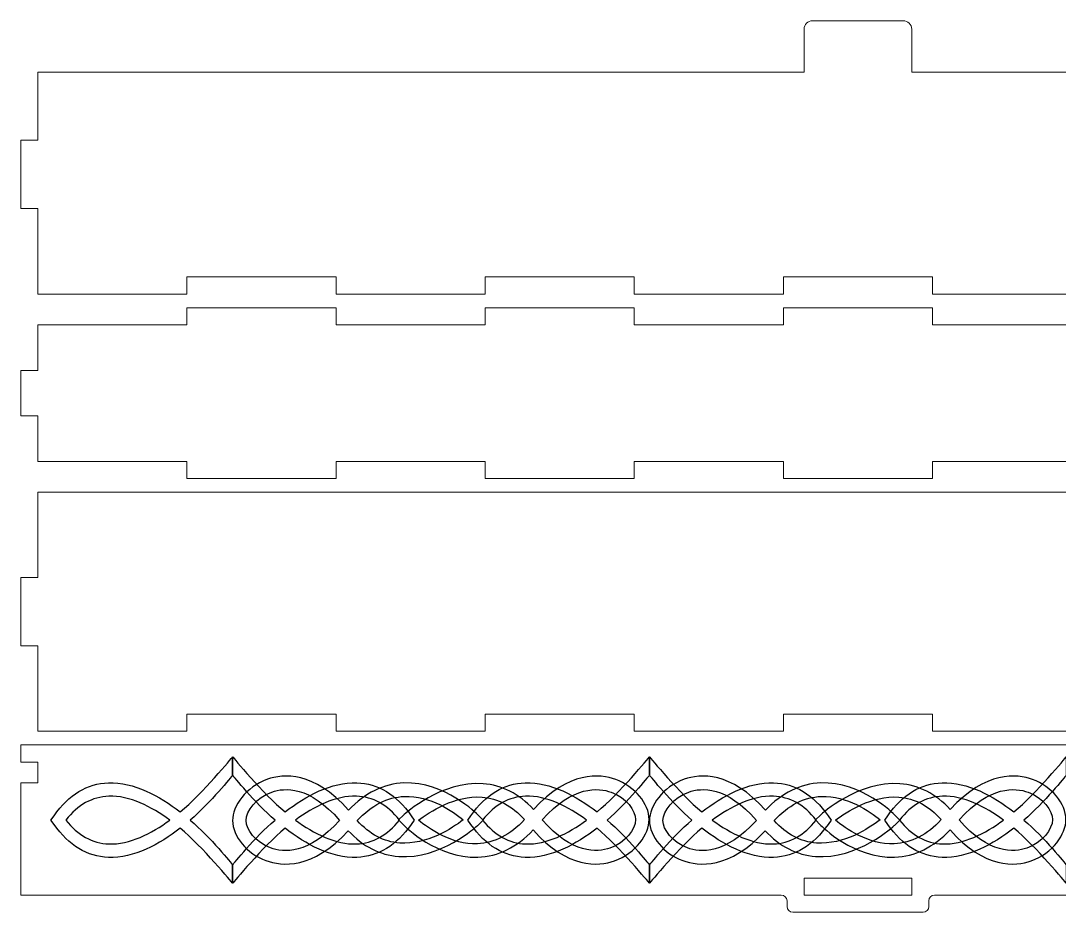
# Model space of a CAD drawing. Header units: millimetres. Extents: x -173 to 173, y -83 to 83.
# Drawn here: x -172.8 to 20.2, y -83 to 82.7 of the extents above; entities that cross this region are included whole.
import ezdxf

# ---------------------------------------------------------------- set-up
doc = ezdxf.new("R2010")
doc.units = ezdxf.units.MM
doc.header["$MEASUREMENT"] = 0
doc.layers.add('#Layer 1', color=7, linetype='Continuous')

msp = doc.modelspace()

# ---------------------------------------------------------------- linework, layer by layer
at = {"layer": '#Layer 1', "color": 1, "lineweight": 9}
for points, knots in [([(-7.2395, 81.1516), (-7.2395, 81.1516), (-7.2395, 73.2141), (-7.2395, 73.2141), (-7.2395, 73.2141), (-7.2395, 73.2141), (135.1601, 73.2141), (135.1601, 73.2141), (135.1601, 73.2141), (135.1601, 73.2141), (135.1601, 60.5141), (135.1601, 60.5141), (135.1601, 60.5141), (135.1601, 60.5141), (138.3351, 60.5141), (138.3351, 60.5141), (138.3351, 60.5141), (138.3351, 60.5141), (138.3351, 47.8141), (138.3351, 47.8141), (138.3351, 47.8141), (138.3351, 47.8141), (135.1601, 47.8141), (135.1601, 47.8141), (135.1601, 47.8141), (135.1601, 47.8141), (135.1601, 31.9391), (135.1601, 31.9391), (135.1601, 31.9391), (135.1601, 31.9391), (107.4511, 31.9391), (107.4511, 31.9391), (107.4511, 31.9391), (107.4511, 31.9391), (107.4511, 35.1141), (107.4511, 35.1141), (107.4511, 35.1141), (107.4511, 35.1141), (79.7422, 35.1141), (79.7422, 35.1141), (79.7422, 35.1141), (79.7422, 35.1141), (79.7422, 31.9391), (79.7422, 31.9391), (79.7422, 31.9391), (79.7422, 31.9391), (52.0326, 31.9391), (52.0326, 31.9391), (52.0326, 31.9391), (52.0326, 31.9391), (52.0326, 35.1141), (52.0326, 35.1141), (52.0326, 35.1141), (52.0326, 35.1141), (24.3237, 35.1141), (24.3237, 35.1141), (24.3237, 35.1141), (24.3237, 35.1141), (24.3237, 31.9391), (24.3237, 31.9391), (24.3237, 31.9391), (24.3237, 31.9391), (-3.3851, 31.9391), (-3.3851, 31.9391), (-3.3851, 31.9391), (-3.3851, 31.9391), (-3.3851, 35.1141), (-3.3851, 35.1141), (-3.3851, 35.1141), (-3.3851, 35.1141), (-31.0944, 35.1141), (-31.0944, 35.1141), (-31.0944, 35.1141), (-31.0944, 35.1141), (-31.0944, 31.9391), (-31.0944, 31.9391), (-31.0944, 31.9391), (-31.0944, 31.9391), (-58.8036, 31.9391), (-58.8036, 31.9391), (-58.8036, 31.9391), (-58.8036, 31.9391), (-58.8036, 35.1141), (-58.8036, 35.1141), (-58.8036, 35.1141), (-58.8036, 35.1141), (-86.5125, 35.1141), (-86.5125, 35.1141), (-86.5125, 35.1141), (-86.5125, 35.1141), (-86.5125, 31.9391), (-86.5125, 31.9391), (-86.5125, 31.9391), (-86.5125, 31.9391), (-114.2216, 31.9391), (-114.2216, 31.9391), (-114.2216, 31.9391), (-114.2216, 31.9391), (-114.2216, 35.1141), (-114.2216, 35.1141), (-114.2216, 35.1141), (-114.2216, 35.1141), (-141.9307, 35.1141), (-141.9307, 35.1141), (-141.9307, 35.1141), (-141.9307, 35.1141), (-141.9307, 31.9391), (-141.9307, 31.9391), (-141.9307, 31.9391), (-141.9307, 31.9391), (-169.6398, 31.9391), (-169.6398, 31.9391), (-169.6398, 31.9391), (-169.6398, 31.9391), (-169.6398, 47.8141), (-169.6398, 47.8141), (-169.6398, 47.8141), (-169.6398, 47.8141), (-172.8148, 47.8141), (-172.8148, 47.8141), (-172.8148, 47.8141), (-172.8148, 47.8141), (-172.8148, 60.5141), (-172.8148, 60.5141), (-172.8148, 60.5141), (-172.8148, 60.5141), (-169.6398, 60.5141), (-169.6398, 60.5141), (-169.6398, 60.5141), (-169.6398, 60.5141), (-169.6398, 73.2141), (-169.6398, 73.2141), (-169.6398, 73.2141), (-169.6398, 73.2141), (-27.2397, 73.2141), (-27.2397, 73.2141), (-27.2397, 73.2141), (-27.2397, 73.2141), (-27.2397, 81.1516), (-27.2397, 81.1516)], [0, 0, 0, 0, 0.02777778, 0.02777778, 0.02777778, 0.02777778, 0.05555556, 0.05555556, 0.05555556, 0.05555556, 0.08333333, 0.08333333, 0.08333333, 0.08333333, 0.11111111, 0.11111111, 0.11111111, 0.11111111, 0.13888889, 0.13888889, 0.13888889, 0.13888889, 0.16666667, 0.16666667, 0.16666667, 0.16666667, 0.19444444, 0.19444444, 0.19444444, 0.19444444, 0.22222222, 0.22222222, 0.22222222, 0.22222222, 0.25, 0.25, 0.25, 0.25, 0.27777778, 0.27777778, 0.27777778, 0.27777778, 0.30555556, 0.30555556, 0.30555556, 0.30555556, 0.33333333, 0.33333333, 0.33333333, 0.33333333, 0.36111111, 0.36111111, 0.36111111, 0.36111111, 0.38888889, 0.38888889, 0.38888889, 0.38888889, 0.41666667, 0.41666667, 0.41666667, 0.41666667, 0.44444444, 0.44444444, 0.44444444, 0.44444444, 0.47222222, 0.47222222, 0.47222222, 0.47222222, 0.5, 0.5, 0.5, 0.5, 0.52777778, 0.52777778, 0.52777778, 0.52777778, 0.55555556, 0.55555556, 0.55555556, 0.55555556, 0.58333333, 0.58333333, 0.58333333, 0.58333333, 0.61111111, 0.61111111, 0.61111111, 0.61111111, 0.63888889, 0.63888889, 0.63888889, 0.63888889, 0.66666667, 0.66666667, 0.66666667, 0.66666667, 0.69444444, 0.69444444, 0.69444444, 0.69444444, 0.72222222, 0.72222222, 0.72222222, 0.72222222, 0.75, 0.75, 0.75, 0.75, 0.77777778, 0.77777778, 0.77777778, 0.77777778, 0.80555556, 0.80555556, 0.80555556, 0.80555556, 0.83333333, 0.83333333, 0.83333333, 0.83333333, 0.86111111, 0.86111111, 0.86111111, 0.86111111, 0.88888889, 0.88888889, 0.88888889, 0.88888889, 0.91666667, 0.91666667, 0.91666667, 0.91666667, 0.94444444, 0.94444444, 0.94444444, 0.94444444, 1, 1, 1, 1]), ([(-141.9304, 29.3991), (-141.9304, 29.3991), (-114.2211, 29.3991), (-114.2211, 29.3991), (-114.2211, 29.3991), (-114.2211, 29.3991), (-114.2211, 26.2241), (-114.2211, 26.2241), (-114.2211, 26.2241), (-114.2211, 26.2241), (-86.5122, 26.2241), (-86.5122, 26.2241), (-86.5122, 26.2241), (-86.5122, 26.2241), (-86.5122, 29.3991), (-86.5122, 29.3991), (-86.5122, 29.3991), (-86.5122, 29.3991), (-58.8033, 29.3991), (-58.8033, 29.3991), (-58.8033, 29.3991), (-58.8033, 29.3991), (-58.8033, 26.2241), (-58.8033, 26.2241), (-58.8033, 26.2241), (-58.8033, 26.2241), (-31.094, 26.2241), (-31.094, 26.2241), (-31.094, 26.2241), (-31.094, 26.2241), (-31.094, 29.3991), (-31.094, 29.3991), (-31.094, 29.3991), (-31.094, 29.3991), (-3.3851, 29.3991), (-3.3851, 29.3991), (-3.3851, 29.3991), (-3.3851, 29.3991), (-3.3851, 26.2241), (-3.3851, 26.2241), (-3.3851, 26.2241), (-3.3851, 26.2241), (24.3237, 26.2241), (24.3237, 26.2241), (24.3237, 26.2241), (24.3237, 26.2241), (24.3237, 29.3991), (24.3237, 29.3991), (24.3237, 29.3991), (24.3237, 29.3991), (52.0326, 29.3991), (52.0326, 29.3991), (52.0326, 29.3991), (52.0326, 29.3991), (52.0326, 26.2241), (52.0326, 26.2241), (52.0326, 26.2241), (52.0326, 26.2241), (79.7422, 26.2241), (79.7422, 26.2241), (79.7422, 26.2241), (79.7422, 26.2241), (79.7422, 29.3991), (79.7422, 29.3991), (79.7422, 29.3991), (79.7422, 29.3991), (107.4511, 29.3991), (107.4511, 29.3991), (107.4511, 29.3991), (107.4511, 29.3991), (107.4511, 26.2241), (107.4511, 26.2241), (107.4511, 26.2241), (107.4511, 26.2241), (135.1601, 26.2241), (135.1601, 26.2241), (135.1601, 26.2241), (135.1601, 26.2241), (135.1601, 17.7574), (135.1601, 17.7574), (135.1601, 17.7574), (135.1601, 17.7574), (138.3347, 17.7574), (138.3347, 17.7574), (138.3347, 17.7574), (138.3347, 17.7574), (138.3347, 9.2907), (138.3347, 9.2907), (138.3347, 9.2907), (138.3347, 9.2907), (135.1601, 9.2907), (135.1601, 9.2907), (135.1601, 9.2907), (135.1601, 9.2907), (135.1601, 0.8241), (135.1601, 0.8241), (135.1601, 0.8241), (135.1601, 0.8241), (107.4511, 0.8241), (107.4511, 0.8241), (107.4511, 0.8241), (107.4511, 0.8241), (107.4511, -2.3509), (107.4511, -2.3509), (107.4511, -2.3509), (107.4511, -2.3509), (79.7422, -2.3509), (79.7422, -2.3509), (79.7422, -2.3509), (79.7422, -2.3509), (79.7422, 0.8241), (79.7422, 0.8241), (79.7422, 0.8241), (79.7422, 0.8241), (52.0326, 0.8241), (52.0326, 0.8241), (52.0326, 0.8241), (52.0326, 0.8241), (52.0326, -2.3509), (52.0326, -2.3509), (52.0326, -2.3509), (52.0326, -2.3509), (24.3237, -2.3509), (24.3237, -2.3509), (24.3237, -2.3509), (24.3237, -2.3509), (24.3237, 0.8241), (24.3237, 0.8241), (24.3237, 0.8241), (24.3237, 0.8241), (-3.3851, 0.8241), (-3.3851, 0.8241), (-3.3851, 0.8241), (-3.3851, 0.8241), (-3.3851, -2.3509), (-3.3851, -2.3509), (-3.3851, -2.3509), (-3.3851, -2.3509), (-31.094, -2.3509), (-31.094, -2.3509), (-31.094, -2.3509), (-31.094, -2.3509), (-31.094, 0.8241), (-31.094, 0.8241), (-31.094, 0.8241), (-31.094, 0.8241), (-58.8033, 0.8241), (-58.8033, 0.8241), (-58.8033, 0.8241), (-58.8033, 0.8241), (-58.8033, -2.3509), (-58.8033, -2.3509), (-58.8033, -2.3509), (-58.8033, -2.3509), (-86.5122, -2.3509), (-86.5122, -2.3509), (-86.5122, -2.3509), (-86.5122, -2.3509), (-86.5122, 0.8241), (-86.5122, 0.8241), (-86.5122, 0.8241), (-86.5122, 0.8241), (-114.2211, 0.8241), (-114.2211, 0.8241), (-114.2211, 0.8241), (-114.2211, 0.8241), (-114.2211, -2.3509), (-114.2211, -2.3509), (-114.2211, -2.3509), (-114.2211, -2.3509), (-141.9304, -2.3509), (-141.9304, -2.3509), (-141.9304, -2.3509), (-141.9304, -2.3509), (-141.9304, 0.8241), (-141.9304, 0.8241), (-141.9304, 0.8241), (-141.9304, 0.8241), (-169.6394, 0.8241), (-169.6394, 0.8241), (-169.6394, 0.8241), (-169.6394, 0.8241), (-169.6394, 9.2907), (-169.6394, 9.2907), (-169.6394, 9.2907), (-169.6394, 9.2907), (-172.8143, 9.2907), (-172.8143, 9.2907), (-172.8143, 9.2907), (-172.8143, 9.2907), (-172.8143, 17.7574), (-172.8143, 17.7574), (-172.8143, 17.7574), (-172.8143, 17.7574), (-169.6394, 17.7574), (-169.6394, 17.7574), (-169.6394, 17.7574), (-169.6394, 17.7574), (-169.6394, 26.2241), (-169.6394, 26.2241), (-169.6394, 26.2241), (-169.6394, 26.2241), (-141.9304, 26.2241), (-141.9304, 26.2241), (-141.9304, 26.2241), (-141.9304, 26.2241), (-141.9304, 29.3991), (-141.9304, 29.3991)], [0, 0, 0, 0, 0.01886792, 0.01886792, 0.01886792, 0.01886792, 0.03773585, 0.03773585, 0.03773585, 0.03773585, 0.05660377, 0.05660377, 0.05660377, 0.05660377, 0.0754717, 0.0754717, 0.0754717, 0.0754717, 0.09433962, 0.09433962, 0.09433962, 0.09433962, 0.11320755, 0.11320755, 0.11320755, 0.11320755, 0.13207547, 0.13207547, 0.13207547, 0.13207547, 0.1509434, 0.1509434, 0.1509434, 0.1509434, 0.16981132, 0.16981132, 0.16981132, 0.16981132, 0.18867925, 0.18867925, 0.18867925, 0.18867925, 0.20754717, 0.20754717, 0.20754717, 0.20754717, 0.22641509, 0.22641509, 0.22641509, 0.22641509, 0.24528302, 0.24528302, 0.24528302, 0.24528302, 0.26415094, 0.26415094, 0.26415094, 0.26415094, 0.28301887, 0.28301887, 0.28301887, 0.28301887, 0.30188679, 0.30188679, 0.30188679, 0.30188679, 0.32075472, 0.32075472, 0.32075472, 0.32075472, 0.33962264, 0.33962264, 0.33962264, 0.33962264, 0.35849057, 0.35849057, 0.35849057, 0.35849057, 0.37735849, 0.37735849, 0.37735849, 0.37735849, 0.39622642, 0.39622642, 0.39622642, 0.39622642, 0.41509434, 0.41509434, 0.41509434, 0.41509434, 0.43396226, 0.43396226, 0.43396226, 0.43396226, 0.45283019, 0.45283019, 0.45283019, 0.45283019, 0.47169811, 0.47169811, 0.47169811, 0.47169811, 0.49056604, 0.49056604, 0.49056604, 0.49056604, 0.50943396, 0.50943396, 0.50943396, 0.50943396, 0.52830189, 0.52830189, 0.52830189, 0.52830189, 0.54716981, 0.54716981, 0.54716981, 0.54716981, 0.56603774, 0.56603774, 0.56603774, 0.56603774, 0.58490566, 0.58490566, 0.58490566, 0.58490566, 0.60377358, 0.60377358, 0.60377358, 0.60377358, 0.62264151, 0.62264151, 0.62264151, 0.62264151, 0.64150943, 0.64150943, 0.64150943, 0.64150943, 0.66037736, 0.66037736, 0.66037736, 0.66037736, 0.67924528, 0.67924528, 0.67924528, 0.67924528, 0.69811321, 0.69811321, 0.69811321, 0.69811321, 0.71698113, 0.71698113, 0.71698113, 0.71698113, 0.73584906, 0.73584906, 0.73584906, 0.73584906, 0.75471698, 0.75471698, 0.75471698, 0.75471698, 0.77358491, 0.77358491, 0.77358491, 0.77358491, 0.79245283, 0.79245283, 0.79245283, 0.79245283, 0.81132075, 0.81132075, 0.81132075, 0.81132075, 0.83018868, 0.83018868, 0.83018868, 0.83018868, 0.8490566, 0.8490566, 0.8490566, 0.8490566, 0.86792453, 0.86792453, 0.86792453, 0.86792453, 0.88679245, 0.88679245, 0.88679245, 0.88679245, 0.90566038, 0.90566038, 0.90566038, 0.90566038, 0.9245283, 0.9245283, 0.9245283, 0.9245283, 0.94339623, 0.94339623, 0.94339623, 0.94339623, 0.96226415, 0.96226415, 0.96226415, 0.96226415, 1, 1, 1, 1]), ([(138.3354, -20.7658), (138.3354, -20.7658), (138.3354, -33.4658), (138.3354, -33.4658), (138.3354, -33.4658), (138.3354, -33.4658), (135.1604, -33.4658), (135.1604, -33.4658), (135.1604, -33.4658), (135.1604, -33.4658), (135.1604, -49.3408), (135.1604, -49.3408), (135.1604, -49.3408), (135.1604, -49.3408), (107.4515, -49.3408), (107.4515, -49.3408), (107.4515, -49.3408), (107.4515, -49.3408), (107.4515, -46.1658), (107.4515, -46.1658), (107.4515, -46.1658), (107.4515, -46.1658), (79.7426, -46.1658), (79.7426, -46.1658), (79.7426, -46.1658), (79.7426, -46.1658), (79.7426, -49.3408), (79.7426, -49.3408), (79.7426, -49.3408), (79.7426, -49.3408), (52.033, -49.3408), (52.033, -49.3408), (52.033, -49.3408), (52.033, -49.3408), (52.033, -46.1658), (52.033, -46.1658), (52.033, -46.1658), (52.033, -46.1658), (24.3241, -46.1658), (24.3241, -46.1658), (24.3241, -46.1658), (24.3241, -46.1658), (24.3241, -49.3408), (24.3241, -49.3408), (24.3241, -49.3408), (24.3241, -49.3408), (-3.3848, -49.3408), (-3.3848, -49.3408), (-3.3848, -49.3408), (-3.3848, -49.3408), (-3.3848, -46.1658), (-3.3848, -46.1658), (-3.3848, -46.1658), (-3.3848, -46.1658), (-31.094, -46.1658), (-31.094, -46.1658), (-31.094, -46.1658), (-31.094, -46.1658), (-31.094, -49.3408), (-31.094, -49.3408), (-31.094, -49.3408), (-31.094, -49.3408), (-58.8033, -49.3408), (-58.8033, -49.3408), (-58.8033, -49.3408), (-58.8033, -49.3408), (-58.8033, -46.1658), (-58.8033, -46.1658), (-58.8033, -46.1658), (-58.8033, -46.1658), (-86.5122, -46.1658), (-86.5122, -46.1658), (-86.5122, -46.1658), (-86.5122, -46.1658), (-86.5122, -49.3408), (-86.5122, -49.3408), (-86.5122, -49.3408), (-86.5122, -49.3408), (-114.2211, -49.3408), (-114.2211, -49.3408), (-114.2211, -49.3408), (-114.2211, -49.3408), (-114.2211, -46.1658), (-114.2211, -46.1658), (-114.2211, -46.1658), (-114.2211, -46.1658), (-141.9304, -46.1658), (-141.9304, -46.1658), (-141.9304, -46.1658), (-141.9304, -46.1658), (-141.9304, -49.3408), (-141.9304, -49.3408), (-141.9304, -49.3408), (-141.9304, -49.3408), (-169.6396, -49.3408), (-169.6396, -49.3408), (-169.6396, -49.3408), (-169.6396, -49.3408), (-169.6396, -33.4658), (-169.6396, -33.4658), (-169.6396, -33.4658), (-169.6396, -33.4658), (-172.8146, -33.4658), (-172.8146, -33.4658), (-172.8146, -33.4658), (-172.8146, -33.4658), (-172.8146, -20.7658), (-172.8146, -20.7658), (-172.8146, -20.7658), (-172.8146, -20.7658), (-169.6396, -20.7658), (-169.6396, -20.7658), (-169.6396, -20.7658), (-169.6396, -20.7658), (-169.6396, -4.8908), (-169.6396, -4.8908), (-169.6396, -4.8908), (-169.6396, -4.8908), (135.1604, -4.8908), (135.1604, -4.8908), (135.1604, -4.8908), (135.1604, -4.8908), (135.1604, -20.7658), (135.1604, -20.7658), (135.1604, -20.7658), (135.1604, -20.7658), (138.3354, -20.7658), (138.3354, -20.7658)], [0, 0, 0, 0, 0.03030303, 0.03030303, 0.03030303, 0.03030303, 0.06060606, 0.06060606, 0.06060606, 0.06060606, 0.09090909, 0.09090909, 0.09090909, 0.09090909, 0.12121212, 0.12121212, 0.12121212, 0.12121212, 0.15151515, 0.15151515, 0.15151515, 0.15151515, 0.18181818, 0.18181818, 0.18181818, 0.18181818, 0.21212121, 0.21212121, 0.21212121, 0.21212121, 0.24242424, 0.24242424, 0.24242424, 0.24242424, 0.27272727, 0.27272727, 0.27272727, 0.27272727, 0.3030303, 0.3030303, 0.3030303, 0.3030303, 0.33333333, 0.33333333, 0.33333333, 0.33333333, 0.36363636, 0.36363636, 0.36363636, 0.36363636, 0.39393939, 0.39393939, 0.39393939, 0.39393939, 0.42424242, 0.42424242, 0.42424242, 0.42424242, 0.45454545, 0.45454545, 0.45454545, 0.45454545, 0.48484848, 0.48484848, 0.48484848, 0.48484848, 0.51515152, 0.51515152, 0.51515152, 0.51515152, 0.54545455, 0.54545455, 0.54545455, 0.54545455, 0.57575758, 0.57575758, 0.57575758, 0.57575758, 0.60606061, 0.60606061, 0.60606061, 0.60606061, 0.63636364, 0.63636364, 0.63636364, 0.63636364, 0.66666667, 0.66666667, 0.66666667, 0.66666667, 0.6969697, 0.6969697, 0.6969697, 0.6969697, 0.72727273, 0.72727273, 0.72727273, 0.72727273, 0.75757576, 0.75757576, 0.75757576, 0.75757576, 0.78787879, 0.78787879, 0.78787879, 0.78787879, 0.81818182, 0.81818182, 0.81818182, 0.81818182, 0.84848485, 0.84848485, 0.84848485, 0.84848485, 0.87878788, 0.87878788, 0.87878788, 0.87878788, 0.90909091, 0.90909091, 0.90909091, 0.90909091, 0.93939394, 0.93939394, 0.93939394, 0.93939394, 1, 1, 1, 1]), ([(-7.2388, -79.7982), (-7.2388, -79.7982), (-7.2388, -76.6232), (-7.2388, -76.6232), (-7.2388, -76.6232), (-7.2388, -76.6232), (-27.2393, -76.6232), (-27.2393, -76.6232), (-27.2393, -76.6232), (-27.2393, -76.6232), (-27.2393, -79.7982), (-27.2393, -79.7982), (-27.2393, -79.7982), (-27.2393, -79.7982), (-7.2388, -79.7982), (-7.2388, -79.7982)], [0, 0, 0, 0, 0.2, 0.2, 0.2, 0.2, 0.4, 0.4, 0.4, 0.4, 0.6, 0.6, 0.6, 0.6, 1, 1, 1, 1])]:
    msp.add_open_spline(points, degree=3, knots=knots, dxfattribs=at)
for points in [[(-27.2397, 81.1516), (-27.2397, 82.0284), (-26.529, 82.7391), (-25.6522, 82.7391)], [(-25.6522, 82.7391), (-25.6522, 82.7391), (-8.827, 82.7391), (-8.827, 82.7391)], [(-8.827, 82.7391), (-7.9506, 82.7391), (-7.2395, 82.0284), (-7.2395, 81.1516)]]:
    msp.add_open_spline(points, degree=3, dxfattribs=at)
at = {"layer": '#Layer 1', "color": 5, "lineweight": 9}
for points, knots in [([(-169.6389, -55.0559), (-169.6389, -55.0559), (-172.8139, -55.0559), (-172.8139, -55.0559), (-172.8139, -55.0559), (-172.8139, -55.0559), (-172.8139, -51.8809), (-172.8139, -51.8809), (-172.8139, -51.8809), (-172.8139, -51.8809), (138.3354, -51.8809), (138.3354, -51.8809), (138.3354, -51.8809), (138.3354, -51.8809), (138.3354, -55.0559), (138.3354, -55.0559), (138.3354, -55.0559), (138.3354, -55.0559), (135.1604, -55.0559), (135.1604, -55.0559), (135.1604, -55.0559), (135.1604, -55.0559), (135.1604, -58.8886), (135.1604, -58.8886), (135.1604, -58.8886), (135.1604, -58.8886), (138.3354, -58.8886), (138.3354, -58.8886), (138.3354, -58.8886), (138.3354, -58.8886), (138.3354, -79.7982), (138.3354, -79.7982), (138.3354, -79.7982), (138.3354, -79.7982), (-3.0055, -79.7982), (-3.0055, -79.7982)], [0, 0, 0, 0, 0.1, 0.1, 0.1, 0.1, 0.2, 0.2, 0.2, 0.2, 0.3, 0.3, 0.3, 0.3, 0.4, 0.4, 0.4, 0.4, 0.5, 0.5, 0.5, 0.5, 0.6, 0.6, 0.6, 0.6, 0.7, 0.7, 0.7, 0.7, 0.8, 0.8, 0.8, 0.8, 1, 1, 1, 1]), ([(-31.4727, -79.7982), (-31.4727, -79.7982), (-172.8139, -79.7982), (-172.8139, -79.7982), (-172.8139, -79.7982), (-172.8139, -79.7982), (-172.8139, -58.8886), (-172.8139, -58.8886), (-172.8139, -58.8886), (-172.8139, -58.8886), (-169.6389, -58.8886), (-169.6389, -58.8886), (-169.6389, -58.8886), (-169.6389, -58.8886), (-169.6389, -55.0559), (-169.6389, -55.0559)], [0, 0, 0, 0, 0.2, 0.2, 0.2, 0.2, 0.4, 0.4, 0.4, 0.4, 0.6, 0.6, 0.6, 0.6, 1, 1, 1, 1])]:
    msp.add_open_spline(points, degree=3, knots=knots, dxfattribs=at)
at = {"layer": '#Layer 1'}
for points, knots in [([(-143.1806, -64.3298), (-147.0473, -61.3456), (-151.8071, -58.7446), (-156.521, -58.9086), (-156.521, -58.9086), (-160.4722, -59.0464), (-163.8742, -61.1093), (-166.6331, -65.0395), (-166.6331, -65.0395), (-166.6331, -65.0395), (-167.1977, -65.8442), (-167.1977, -65.8442), (-167.1977, -65.8442), (-167.1977, -65.8442), (-166.6331, -66.6483), (-166.6331, -66.6483), (-166.6331, -66.6483), (-163.8742, -70.5792), (-160.4722, -72.6421), (-156.521, -72.7799), (-156.521, -72.7799), (-151.8071, -72.9446), (-147.0473, -70.3425), (-143.1806, -67.3587), (-143.1806, -67.3587), (-139.1023, -70.7376), (-133.4957, -77.5252), (-133.4423, -77.5944), (-133.4423, -77.5944), (-133.4423, -77.5944), (-133.4423, -74.1786), (-133.4423, -74.1786), (-133.4423, -74.1786), (-133.6608, -73.9023), (-137.512, -69.1205), (-141.3237, -65.8442), (-141.3237, -65.8442), (-137.512, -62.5679), (-133.6608, -57.7634), (-133.4423, -57.4864), (-133.4423, -57.4864), (-133.4423, -57.4864), (-133.4423, -54.0903), (-133.4423, -54.0903), (-133.4423, -54.0903), (-133.4957, -54.1591), (-139.1023, -60.9501), (-143.1806, -64.3298)], [0, 0, 0, 0, 0.07692308, 0.07692308, 0.07692308, 0.07692308, 0.15384615, 0.15384615, 0.15384615, 0.15384615, 0.23076923, 0.23076923, 0.23076923, 0.23076923, 0.30769231, 0.30769231, 0.30769231, 0.30769231, 0.38461538, 0.38461538, 0.38461538, 0.38461538, 0.46153846, 0.46153846, 0.46153846, 0.46153846, 0.53846154, 0.53846154, 0.53846154, 0.53846154, 0.61538462, 0.61538462, 0.61538462, 0.61538462, 0.69230769, 0.69230769, 0.69230769, 0.69230769, 0.76923077, 0.76923077, 0.76923077, 0.76923077, 0.84615385, 0.84615385, 0.84615385, 0.84615385, 1, 1, 1, 1]), ([(-123.7061, -67.3559), (-119.8387, -70.3401), (-115.0803, -72.9415), (-110.366, -72.7771), (-110.366, -72.7771), (-106.4145, -72.6393), (-103.0128, -70.5764), (-100.2547, -66.6455), (-100.2547, -66.6455), (-100.2547, -66.6455), (-99.689, -65.8415), (-99.689, -65.8415), (-99.689, -65.8415), (-99.689, -65.8415), (-100.2547, -65.0367), (-100.2547, -65.0367), (-100.2547, -65.0367), (-103.0128, -61.1065), (-106.4145, -59.0436), (-110.366, -58.9055), (-110.366, -58.9055), (-115.0803, -58.7415), (-119.8387, -61.3429), (-123.7061, -64.327), (-123.7061, -64.327), (-127.7838, -60.9474), (-133.3879, -54.1564), (-133.4423, -54.0875), (-133.4423, -54.0875), (-133.4423, -54.0875), (-133.4423, -57.4837), (-133.4423, -57.4837), (-133.4423, -57.4837), (-133.2243, -57.7607), (-129.3747, -62.5652), (-125.5637, -65.8415), (-125.5637, -65.8415), (-129.3747, -69.1177), (-133.2243, -73.8995), (-133.4423, -74.1762), (-133.4423, -74.1762), (-133.4423, -74.1762), (-133.4423, -77.5916), (-133.4423, -77.5916), (-133.4423, -77.5916), (-133.3879, -77.5227), (-127.7838, -70.7349), (-123.7061, -67.3559)], [0, 0, 0, 0, 0.07692308, 0.07692308, 0.07692308, 0.07692308, 0.15384615, 0.15384615, 0.15384615, 0.15384615, 0.23076923, 0.23076923, 0.23076923, 0.23076923, 0.30769231, 0.30769231, 0.30769231, 0.30769231, 0.38461538, 0.38461538, 0.38461538, 0.38461538, 0.46153846, 0.46153846, 0.46153846, 0.46153846, 0.53846154, 0.53846154, 0.53846154, 0.53846154, 0.61538462, 0.61538462, 0.61538462, 0.61538462, 0.69230769, 0.69230769, 0.69230769, 0.69230769, 0.76923077, 0.76923077, 0.76923077, 0.76923077, 0.84615385, 0.84615385, 0.84615385, 0.84615385, 1, 1, 1, 1]), ([(-65.7128, -64.327), (-69.5796, -61.3429), (-74.3386, -58.7415), (-79.0529, -58.9055), (-79.0529, -58.9055), (-83.0044, -59.0436), (-86.4061, -61.1065), (-89.1649, -65.0367), (-89.1649, -65.0367), (-89.1649, -65.0367), (-89.7299, -65.8415), (-89.7299, -65.8415), (-89.7299, -65.8415), (-89.7299, -65.8415), (-89.1649, -66.6455), (-89.1649, -66.6455), (-89.1649, -66.6455), (-86.4061, -70.5764), (-83.0044, -72.6393), (-79.0529, -72.7771), (-79.0529, -72.7771), (-74.3386, -72.9415), (-69.5796, -70.3401), (-65.7128, -67.3559), (-65.7128, -67.3559), (-61.6345, -70.7349), (-56.0279, -77.5227), (-55.9745, -77.5916), (-55.9745, -77.5916), (-55.9745, -77.5916), (-55.9745, -74.1762), (-55.9745, -74.1762), (-55.9745, -74.1762), (-56.1929, -73.8995), (-60.0442, -69.1177), (-63.8552, -65.8415), (-63.8552, -65.8415), (-60.0442, -62.5652), (-56.1929, -57.7607), (-55.9745, -57.4837), (-55.9745, -57.4837), (-55.9745, -57.4837), (-55.9745, -54.0875), (-55.9745, -54.0875), (-55.9745, -54.0875), (-56.0279, -54.1564), (-61.6345, -60.9474), (-65.7128, -64.327)], [0, 0, 0, 0, 0.07692308, 0.07692308, 0.07692308, 0.07692308, 0.15384615, 0.15384615, 0.15384615, 0.15384615, 0.23076923, 0.23076923, 0.23076923, 0.23076923, 0.30769231, 0.30769231, 0.30769231, 0.30769231, 0.38461538, 0.38461538, 0.38461538, 0.38461538, 0.46153846, 0.46153846, 0.46153846, 0.46153846, 0.53846154, 0.53846154, 0.53846154, 0.53846154, 0.61538462, 0.61538462, 0.61538462, 0.61538462, 0.69230769, 0.69230769, 0.69230769, 0.69230769, 0.76923077, 0.76923077, 0.76923077, 0.76923077, 0.84615385, 0.84615385, 0.84615385, 0.84615385, 1, 1, 1, 1]), ([(-46.2383, -67.3559), (-42.3709, -70.3401), (-37.6125, -72.9415), (-32.8979, -72.7771), (-32.8979, -72.7771), (-28.9467, -72.6393), (-25.5447, -70.5764), (-22.7866, -66.6455), (-22.7866, -66.6455), (-22.7866, -66.6455), (-22.2212, -65.8415), (-22.2212, -65.8415), (-22.2212, -65.8415), (-22.2212, -65.8415), (-22.7866, -65.0367), (-22.7866, -65.0367), (-22.7866, -65.0367), (-25.5447, -61.1065), (-28.9467, -59.0436), (-32.8979, -58.9055), (-32.8979, -58.9055), (-37.6125, -58.7415), (-42.3709, -61.3429), (-46.2383, -64.327), (-46.2383, -64.327), (-50.316, -60.9474), (-55.9198, -54.1564), (-55.9745, -54.0875), (-55.9745, -54.0875), (-55.9745, -54.0875), (-55.9745, -57.4837), (-55.9745, -57.4837), (-55.9745, -57.4837), (-55.7565, -57.7607), (-51.9069, -62.5652), (-48.0956, -65.8415), (-48.0956, -65.8415), (-51.9069, -69.1177), (-55.7565, -73.8995), (-55.9745, -74.1762), (-55.9745, -74.1762), (-55.9745, -74.1762), (-55.9745, -77.5916), (-55.9745, -77.5916), (-55.9745, -77.5916), (-55.9198, -77.5227), (-50.316, -70.7349), (-46.2383, -67.3559)], [0, 0, 0, 0, 0.07692308, 0.07692308, 0.07692308, 0.07692308, 0.15384615, 0.15384615, 0.15384615, 0.15384615, 0.23076923, 0.23076923, 0.23076923, 0.23076923, 0.30769231, 0.30769231, 0.30769231, 0.30769231, 0.38461538, 0.38461538, 0.38461538, 0.38461538, 0.46153846, 0.46153846, 0.46153846, 0.46153846, 0.53846154, 0.53846154, 0.53846154, 0.53846154, 0.61538462, 0.61538462, 0.61538462, 0.61538462, 0.69230769, 0.69230769, 0.69230769, 0.69230769, 0.76923077, 0.76923077, 0.76923077, 0.76923077, 0.84615385, 0.84615385, 0.84615385, 0.84615385, 1, 1, 1, 1]), ([(11.7554, -64.327), (7.8886, -61.3429), (3.1292, -58.7415), (-1.5851, -58.9055), (-1.5851, -58.9055), (-5.5363, -59.0436), (-8.9383, -61.1065), (-11.6971, -65.0367), (-11.6971, -65.0367), (-11.6971, -65.0367), (-12.2618, -65.8415), (-12.2618, -65.8415), (-12.2618, -65.8415), (-12.2618, -65.8415), (-11.6971, -66.6455), (-11.6971, -66.6455), (-11.6971, -66.6455), (-8.9383, -70.5764), (-5.5363, -72.6393), (-1.5851, -72.7771), (-1.5851, -72.7771), (3.1292, -72.9415), (7.8886, -70.3401), (11.7554, -67.3559), (11.7554, -67.3559), (15.8337, -70.7349), (21.4399, -77.5227), (21.4933, -77.5916), (21.4933, -77.5916), (21.4933, -77.5916), (21.4933, -74.1762), (21.4933, -74.1762), (21.4933, -74.1762), (21.2748, -73.8995), (17.4239, -69.1177), (13.6126, -65.8415), (13.6126, -65.8415), (17.4239, -62.5652), (21.2748, -57.7607), (21.4933, -57.4837), (21.4933, -57.4837), (21.4933, -57.4837), (21.4933, -54.0875), (21.4933, -54.0875), (21.4933, -54.0875), (21.4399, -54.1564), (15.8337, -60.9474), (11.7554, -64.327)], [0, 0, 0, 0, 0.07692308, 0.07692308, 0.07692308, 0.07692308, 0.15384615, 0.15384615, 0.15384615, 0.15384615, 0.23076923, 0.23076923, 0.23076923, 0.23076923, 0.30769231, 0.30769231, 0.30769231, 0.30769231, 0.38461538, 0.38461538, 0.38461538, 0.38461538, 0.46153846, 0.46153846, 0.46153846, 0.46153846, 0.53846154, 0.53846154, 0.53846154, 0.53846154, 0.61538462, 0.61538462, 0.61538462, 0.61538462, 0.69230769, 0.69230769, 0.69230769, 0.69230769, 0.76923077, 0.76923077, 0.76923077, 0.76923077, 0.84615385, 0.84615385, 0.84615385, 0.84615385, 1, 1, 1, 1]), ([(-86.8822, -65.8849), (-86.8822, -65.8849), (-87.822, -66.7582), (-87.822, -66.7582), (-87.822, -66.7582), (-88.1045, -67.02), (-94.8225, -73.1692), (-102.5712, -72.598), (-102.5712, -72.598), (-106.0996, -72.3382), (-109.2457, -70.7338), (-111.9412, -67.8245), (-111.9412, -67.8245), (-118.5619, -75.0481), (-124.3235, -74.439), (-127.2436, -73.3783), (-127.2436, -73.3783), (-130.7775, -72.0936), (-133.4423, -68.8862), (-133.4423, -65.9173), (-133.4423, -65.9173), (-133.4423, -63.2694), (-131.027, -59.6827), (-126.9845, -58.264), (-126.9845, -58.264), (-124.0586, -57.2366), (-118.3211, -56.6985), (-111.9039, -64.0059), (-111.9039, -64.0059), (-108.8447, -60.7896), (-105.383, -59.0881), (-101.599, -58.9426), (-101.599, -58.9426), (-94.0404, -58.6529), (-88.0308, -64.7094), (-87.7786, -64.9671), (-87.7786, -64.9671), (-87.7786, -64.9671), (-86.8822, -65.8849), (-86.8822, -65.8849)], [0, 0, 0, 0, 0.09090909, 0.09090909, 0.09090909, 0.09090909, 0.18181818, 0.18181818, 0.18181818, 0.18181818, 0.27272727, 0.27272727, 0.27272727, 0.27272727, 0.36363636, 0.36363636, 0.36363636, 0.36363636, 0.45454545, 0.45454545, 0.45454545, 0.45454545, 0.54545455, 0.54545455, 0.54545455, 0.54545455, 0.63636364, 0.63636364, 0.63636364, 0.63636364, 0.72727273, 0.72727273, 0.72727273, 0.72727273, 0.81818182, 0.81818182, 0.81818182, 0.81818182, 1, 1, 1, 1]), ([(-56.0386, -65.7653), (-56.0386, -68.4132), (-58.4546, -71.9999), (-62.4971, -73.4189), (-62.4971, -73.4189), (-65.4234, -74.4456), (-71.1602, -74.9844), (-77.5777, -67.6767), (-77.5777, -67.6767), (-80.6369, -70.8933), (-84.0979, -72.5949), (-87.882, -72.7396), (-87.882, -72.7396), (-95.4409, -73.0297), (-101.4508, -66.9728), (-101.7023, -66.7151), (-101.7023, -66.7151), (-101.7023, -66.7151), (-102.5994, -65.7974), (-102.5994, -65.7974), (-102.5994, -65.7974), (-102.5994, -65.7974), (-101.6593, -64.9247), (-101.6593, -64.9247), (-101.6593, -64.9247), (-101.3771, -64.6625), (-94.6592, -58.5131), (-86.9101, -59.0842), (-86.9101, -59.0842), (-83.3816, -59.3447), (-80.2352, -60.9487), (-77.5405, -63.8581), (-77.5405, -63.8581), (-70.919, -56.6348), (-65.1581, -57.2432), (-62.2381, -58.3043), (-62.2381, -58.3043), (-58.7041, -59.5886), (-56.0386, -62.7967), (-56.0386, -65.7653)], [0, 0, 0, 0, 0.09090909, 0.09090909, 0.09090909, 0.09090909, 0.18181818, 0.18181818, 0.18181818, 0.18181818, 0.27272727, 0.27272727, 0.27272727, 0.27272727, 0.36363636, 0.36363636, 0.36363636, 0.36363636, 0.45454545, 0.45454545, 0.45454545, 0.45454545, 0.54545455, 0.54545455, 0.54545455, 0.54545455, 0.63636364, 0.63636364, 0.63636364, 0.63636364, 0.72727273, 0.72727273, 0.72727273, 0.72727273, 0.81818182, 0.81818182, 0.81818182, 0.81818182, 1, 1, 1, 1]), ([(-9.4144, -65.8849), (-9.4144, -65.8849), (-10.3539, -66.7582), (-10.3539, -66.7582), (-10.3539, -66.7582), (-10.6367, -67.02), (-17.3547, -73.1692), (-25.103, -72.598), (-25.103, -72.598), (-28.6315, -72.3382), (-31.7779, -70.7338), (-34.4733, -67.8245), (-34.4733, -67.8245), (-41.0941, -75.0481), (-46.8554, -74.439), (-49.7758, -73.3783), (-49.7758, -73.3783), (-53.3094, -72.0936), (-55.9745, -68.8862), (-55.9745, -65.9173), (-55.9745, -65.9173), (-55.9745, -63.2694), (-53.5592, -59.6827), (-49.5167, -58.264), (-49.5167, -58.264), (-46.5908, -57.2366), (-40.8533, -56.6985), (-34.4362, -64.0059), (-34.4362, -64.0059), (-31.3769, -60.7896), (-27.9153, -59.0881), (-24.1312, -58.9426), (-24.1312, -58.9426), (-16.5723, -58.6529), (-10.563, -64.7094), (-10.3105, -64.9671), (-10.3105, -64.9671), (-10.3105, -64.9671), (-9.4144, -65.8849), (-9.4144, -65.8849)], [0, 0, 0, 0, 0.09090909, 0.09090909, 0.09090909, 0.09090909, 0.18181818, 0.18181818, 0.18181818, 0.18181818, 0.27272727, 0.27272727, 0.27272727, 0.27272727, 0.36363636, 0.36363636, 0.36363636, 0.36363636, 0.45454545, 0.45454545, 0.45454545, 0.45454545, 0.54545455, 0.54545455, 0.54545455, 0.54545455, 0.63636364, 0.63636364, 0.63636364, 0.63636364, 0.72727273, 0.72727273, 0.72727273, 0.72727273, 0.81818182, 0.81818182, 0.81818182, 0.81818182, 1, 1, 1, 1]), ([(21.4292, -65.7653), (21.4292, -68.4132), (19.0131, -71.9999), (14.9707, -73.4189), (14.9707, -73.4189), (12.0448, -74.4456), (6.308, -74.9844), (-0.1099, -67.6767), (-0.1099, -67.6767), (-3.1691, -70.8933), (-6.6301, -72.5949), (-10.4142, -72.7396), (-10.4142, -72.7396), (-17.9731, -73.0297), (-23.983, -66.9728), (-24.2345, -66.7151), (-24.2345, -66.7151), (-24.2345, -66.7151), (-25.1316, -65.7974), (-25.1316, -65.7974), (-25.1316, -65.7974), (-25.1316, -65.7974), (-24.1915, -64.9247), (-24.1915, -64.9247), (-24.1915, -64.9247), (-23.9093, -64.6625), (-17.191, -58.5131), (-9.4423, -59.0842), (-9.4423, -59.0842), (-5.9135, -59.3447), (-2.7674, -60.9487), (-0.0727, -63.8581), (-0.0727, -63.8581), (6.5488, -56.6348), (12.31, -57.2432), (15.2297, -58.3043), (15.2297, -58.3043), (18.7637, -59.5886), (21.4292, -62.7967), (21.4292, -65.7653)], [0, 0, 0, 0, 0.09090909, 0.09090909, 0.09090909, 0.09090909, 0.18181818, 0.18181818, 0.18181818, 0.18181818, 0.27272727, 0.27272727, 0.27272727, 0.27272727, 0.36363636, 0.36363636, 0.36363636, 0.36363636, 0.45454545, 0.45454545, 0.45454545, 0.45454545, 0.54545455, 0.54545455, 0.54545455, 0.54545455, 0.63636364, 0.63636364, 0.63636364, 0.63636364, 0.72727273, 0.72727273, 0.72727273, 0.72727273, 0.81818182, 0.81818182, 0.81818182, 0.81818182, 1, 1, 1, 1]), ([(-130.9412, -65.9173), (-130.9412, -65.9173), (-130.9412, -65.9173), (-130.9412, -65.9173), (-130.9412, -65.9173), (-130.9412, -67.5792), (-129.2011, -70.0059), (-126.3892, -71.0274), (-126.3892, -71.0274), (-124.0355, -71.8835), (-119.3109, -72.2986), (-113.572, -65.8997), (-113.572, -65.8997), (-119.1162, -59.4419), (-123.805, -59.7981), (-126.1559, -60.6235), (-126.1559, -60.6235), (-129.0185, -61.6281), (-130.9412, -64.172), (-130.9412, -65.9173)], [0, 0, 0, 0, 0.16666667, 0.16666667, 0.16666667, 0.16666667, 0.33333333, 0.33333333, 0.33333333, 0.33333333, 0.5, 0.5, 0.5, 0.5, 0.66666667, 0.66666667, 0.66666667, 0.66666667, 1, 1, 1, 1]), ([(-75.9099, -65.7832), (-75.9099, -65.7832), (-75.9099, -65.7832), (-75.9099, -65.7832), (-75.9099, -65.7832), (-70.365, -72.2407), (-65.677, -71.8842), (-63.3253, -71.0587), (-63.3253, -71.0587), (-60.4628, -70.0545), (-58.5398, -67.5106), (-58.5398, -65.7653), (-58.5398, -65.7653), (-58.5398, -64.1031), (-60.2809, -61.677), (-63.0924, -60.6552), (-63.0924, -60.6552), (-65.4461, -59.7995), (-70.1711, -59.3843), (-75.9099, -65.7832)], [0, 0, 0, 0, 0.16666667, 0.16666667, 0.16666667, 0.16666667, 0.33333333, 0.33333333, 0.33333333, 0.33333333, 0.5, 0.5, 0.5, 0.5, 0.66666667, 0.66666667, 0.66666667, 0.66666667, 1, 1, 1, 1]), ([(-53.4734, -65.9173), (-53.4734, -65.9173), (-53.4734, -65.9173), (-53.4734, -65.9173), (-53.4734, -65.9173), (-53.4734, -67.5792), (-51.7329, -70.0059), (-48.921, -71.0274), (-48.921, -71.0274), (-46.5677, -71.8835), (-41.8428, -72.2986), (-36.1039, -65.8997), (-36.1039, -65.8997), (-41.6481, -59.4419), (-46.3372, -59.7981), (-48.6882, -60.6235), (-48.6882, -60.6235), (-51.5504, -61.6281), (-53.4734, -64.172), (-53.4734, -65.9173)], [0, 0, 0, 0, 0.16666667, 0.16666667, 0.16666667, 0.16666667, 0.33333333, 0.33333333, 0.33333333, 0.33333333, 0.5, 0.5, 0.5, 0.5, 0.66666667, 0.66666667, 0.66666667, 0.66666667, 1, 1, 1, 1]), ([(1.5579, -65.7832), (1.5579, -65.7832), (1.5579, -65.7832), (1.5579, -65.7832), (1.5579, -65.7832), (7.1028, -72.2407), (11.7912, -71.8842), (14.1428, -71.0587), (14.1428, -71.0587), (17.005, -70.0545), (18.928, -67.5106), (18.928, -65.7653), (18.928, -65.7653), (18.928, -64.1031), (17.1872, -61.677), (14.3753, -60.6552), (14.3753, -60.6552), (12.0216, -59.7995), (7.2967, -59.3843), (1.5579, -65.7832)], [0, 0, 0, 0, 0.16666667, 0.16666667, 0.16666667, 0.16666667, 0.33333333, 0.33333333, 0.33333333, 0.33333333, 0.5, 0.5, 0.5, 0.5, 0.66666667, 0.66666667, 0.66666667, 0.66666667, 1, 1, 1, 1]), ([(-156.4649, -70.2794), (-156.4649, -70.2794), (-156.4649, -70.2794), (-156.4649, -70.2794), (-156.4649, -70.2794), (-159.5207, -70.1719), (-162.1989, -68.6781), (-164.4416, -65.8442), (-164.4416, -65.8442), (-162.1989, -63.0103), (-159.5207, -61.5165), (-156.4649, -61.409), (-156.4649, -61.409), (-152.5788, -61.2719), (-148.5515, -63.3293), (-145.1205, -65.8442), (-145.1205, -65.8442), (-148.5515, -68.3588), (-152.5788, -70.4162), (-156.4649, -70.2794)], [0, 0, 0, 0, 0.16666667, 0.16666667, 0.16666667, 0.16666667, 0.33333333, 0.33333333, 0.33333333, 0.33333333, 0.5, 0.5, 0.5, 0.5, 0.66666667, 0.66666667, 0.66666667, 0.66666667, 1, 1, 1, 1]), ([(-110.4218, -61.4062), (-110.4218, -61.4062), (-110.4218, -61.4062), (-110.4218, -61.4062), (-110.4218, -61.4062), (-107.366, -61.5137), (-104.6878, -63.0075), (-102.4444, -65.8415), (-102.4444, -65.8415), (-104.6878, -68.675), (-107.366, -70.1692), (-110.4218, -70.2767), (-110.4218, -70.2767), (-114.3083, -70.4138), (-118.3359, -68.3557), (-121.7672, -65.8415), (-121.7672, -65.8415), (-118.3359, -63.3265), (-114.3083, -61.2691), (-110.4218, -61.4062)], [0, 0, 0, 0, 0.16666667, 0.16666667, 0.16666667, 0.16666667, 0.33333333, 0.33333333, 0.33333333, 0.33333333, 0.5, 0.5, 0.5, 0.5, 0.66666667, 0.66666667, 0.66666667, 0.66666667, 1, 1, 1, 1]), ([(-110.2813, -65.9324), (-110.2813, -65.9324), (-110.2813, -65.9324), (-110.2813, -65.9324), (-110.2813, -65.9324), (-107.9838, -68.4845), (-105.3328, -69.8867), (-102.3872, -70.1037), (-102.3872, -70.1037), (-97.355, -70.4748), (-92.6334, -67.3745), (-90.5881, -65.8022), (-90.5881, -65.8022), (-92.467, -64.2422), (-96.7186, -61.2519), (-101.5177, -61.4428), (-101.5177, -61.4428), (-104.6934, -61.5689), (-107.6382, -63.0778), (-110.2813, -65.9324)], [0, 0, 0, 0, 0.16666667, 0.16666667, 0.16666667, 0.16666667, 0.33333333, 0.33333333, 0.33333333, 0.33333333, 0.5, 0.5, 0.5, 0.5, 0.66666667, 0.66666667, 0.66666667, 0.66666667, 1, 1, 1, 1]), ([(-98.8932, -65.8807), (-98.8932, -65.8807), (-98.8932, -65.8807), (-98.8932, -65.8807), (-98.8932, -65.8807), (-97.0156, -67.44), (-92.763, -70.4303), (-87.964, -70.2398), (-87.964, -70.2398), (-84.7876, -70.1141), (-81.8434, -68.6051), (-79.2003, -65.7502), (-79.2003, -65.7502), (-81.4975, -63.1984), (-84.1492, -61.7962), (-87.0941, -61.5785), (-87.0941, -61.5785), (-92.1263, -61.2078), (-96.8482, -64.3084), (-98.8932, -65.8807)], [0, 0, 0, 0, 0.16666667, 0.16666667, 0.16666667, 0.16666667, 0.33333333, 0.33333333, 0.33333333, 0.33333333, 0.5, 0.5, 0.5, 0.5, 0.66666667, 0.66666667, 0.66666667, 0.66666667, 1, 1, 1, 1]), ([(-78.9967, -70.2767), (-78.9967, -70.2767), (-78.9967, -70.2767), (-78.9967, -70.2767), (-78.9967, -70.2767), (-82.0525, -70.1692), (-84.7311, -68.675), (-86.9738, -65.8415), (-86.9738, -65.8415), (-84.7311, -63.0075), (-82.0525, -61.5137), (-78.9967, -61.4062), (-78.9967, -61.4062), (-75.1103, -61.2691), (-71.0837, -63.3265), (-67.6524, -65.8415), (-67.6524, -65.8415), (-71.0837, -68.3557), (-75.1103, -70.4138), (-78.9967, -70.2767)], [0, 0, 0, 0, 0.16666667, 0.16666667, 0.16666667, 0.16666667, 0.33333333, 0.33333333, 0.33333333, 0.33333333, 0.5, 0.5, 0.5, 0.5, 0.66666667, 0.66666667, 0.66666667, 0.66666667, 1, 1, 1, 1]), ([(-32.9541, -61.4062), (-32.9541, -61.4062), (-32.9541, -61.4062), (-32.9541, -61.4062), (-32.9541, -61.4062), (-29.8983, -61.5137), (-27.2201, -63.0075), (-24.9766, -65.8415), (-24.9766, -65.8415), (-27.2201, -68.675), (-29.8983, -70.1692), (-32.9541, -70.2767), (-32.9541, -70.2767), (-36.8405, -70.4138), (-40.8681, -68.3557), (-44.2991, -65.8415), (-44.2991, -65.8415), (-40.8681, -63.3265), (-36.8405, -61.2691), (-32.9541, -61.4062)], [0, 0, 0, 0, 0.16666667, 0.16666667, 0.16666667, 0.16666667, 0.33333333, 0.33333333, 0.33333333, 0.33333333, 0.5, 0.5, 0.5, 0.5, 0.66666667, 0.66666667, 0.66666667, 0.66666667, 1, 1, 1, 1]), ([(-32.8135, -65.9324), (-32.8135, -65.9324), (-32.8135, -65.9324), (-32.8135, -65.9324), (-32.8135, -65.9324), (-30.516, -68.4845), (-27.8646, -69.8867), (-24.9191, -70.1037), (-24.9191, -70.1037), (-19.8871, -70.4748), (-15.1653, -67.3745), (-13.1203, -65.8022), (-13.1203, -65.8022), (-14.9989, -64.2422), (-19.2505, -61.2519), (-24.0499, -61.4428), (-24.0499, -61.4428), (-27.2256, -61.5689), (-30.1704, -63.0778), (-32.8135, -65.9324)], [0, 0, 0, 0, 0.16666667, 0.16666667, 0.16666667, 0.16666667, 0.33333333, 0.33333333, 0.33333333, 0.33333333, 0.5, 0.5, 0.5, 0.5, 0.66666667, 0.66666667, 0.66666667, 0.66666667, 1, 1, 1, 1]), ([(-21.425, -65.8807), (-21.425, -65.8807), (-21.425, -65.8807), (-21.425, -65.8807), (-21.425, -65.8807), (-19.5475, -67.44), (-15.2952, -70.4303), (-10.4958, -70.2398), (-10.4958, -70.2398), (-7.3198, -70.1141), (-4.3756, -68.6051), (-1.7325, -65.7502), (-1.7325, -65.7502), (-4.0294, -63.1984), (-6.6814, -61.7962), (-9.6263, -61.5785), (-9.6263, -61.5785), (-14.6582, -61.2078), (-19.3804, -64.3084), (-21.425, -65.8807)], [0, 0, 0, 0, 0.16666667, 0.16666667, 0.16666667, 0.16666667, 0.33333333, 0.33333333, 0.33333333, 0.33333333, 0.5, 0.5, 0.5, 0.5, 0.66666667, 0.66666667, 0.66666667, 0.66666667, 1, 1, 1, 1]), ([(-1.5289, -70.2767), (-1.5289, -70.2767), (-1.5289, -70.2767), (-1.5289, -70.2767), (-1.5289, -70.2767), (-4.5847, -70.1692), (-7.263, -68.675), (-9.5057, -65.8415), (-9.5057, -65.8415), (-7.263, -63.0075), (-4.5847, -61.5137), (-1.5289, -61.4062), (-1.5289, -61.4062), (2.3575, -61.2691), (6.3845, -63.3265), (9.8154, -65.8415), (9.8154, -65.8415), (6.3845, -68.3557), (2.3575, -70.4138), (-1.5289, -70.2767)], [0, 0, 0, 0, 0.16666667, 0.16666667, 0.16666667, 0.16666667, 0.33333333, 0.33333333, 0.33333333, 0.33333333, 0.5, 0.5, 0.5, 0.5, 0.66666667, 0.66666667, 0.66666667, 0.66666667, 1, 1, 1, 1])]:
    msp.add_open_spline(points, degree=3, knots=knots, dxfattribs=at)
at = {"layer": '#Layer 1', "color": 5, "lineweight": 9}
for points in [[(-30.4143, -80.8566), (-30.4143, -80.2723), (-30.888, -79.7982), (-31.4727, -79.7982)], [(-30.4143, -81.9149), (-30.4143, -81.9149), (-30.4143, -80.8566), (-30.4143, -80.8566)], [(-3.0055, -79.7982), (-3.5905, -79.7982), (-4.0638, -80.2723), (-4.0638, -80.8566)], [(-4.0638, -80.8566), (-4.0638, -80.8566), (-4.0638, -81.9149), (-4.0638, -81.9149)], [(-29.356, -82.9732), (-29.9406, -82.9732), (-30.4143, -82.4992), (-30.4143, -81.9149)], [(-5.1222, -82.9732), (-5.1222, -82.9732), (-29.356, -82.9732), (-29.356, -82.9732)], [(-4.0638, -81.9149), (-4.0638, -82.4992), (-4.5379, -82.9732), (-5.1222, -82.9732)]]:
    msp.add_open_spline(points, degree=3, dxfattribs=at)

doc.saveas('drawing.dxf')
